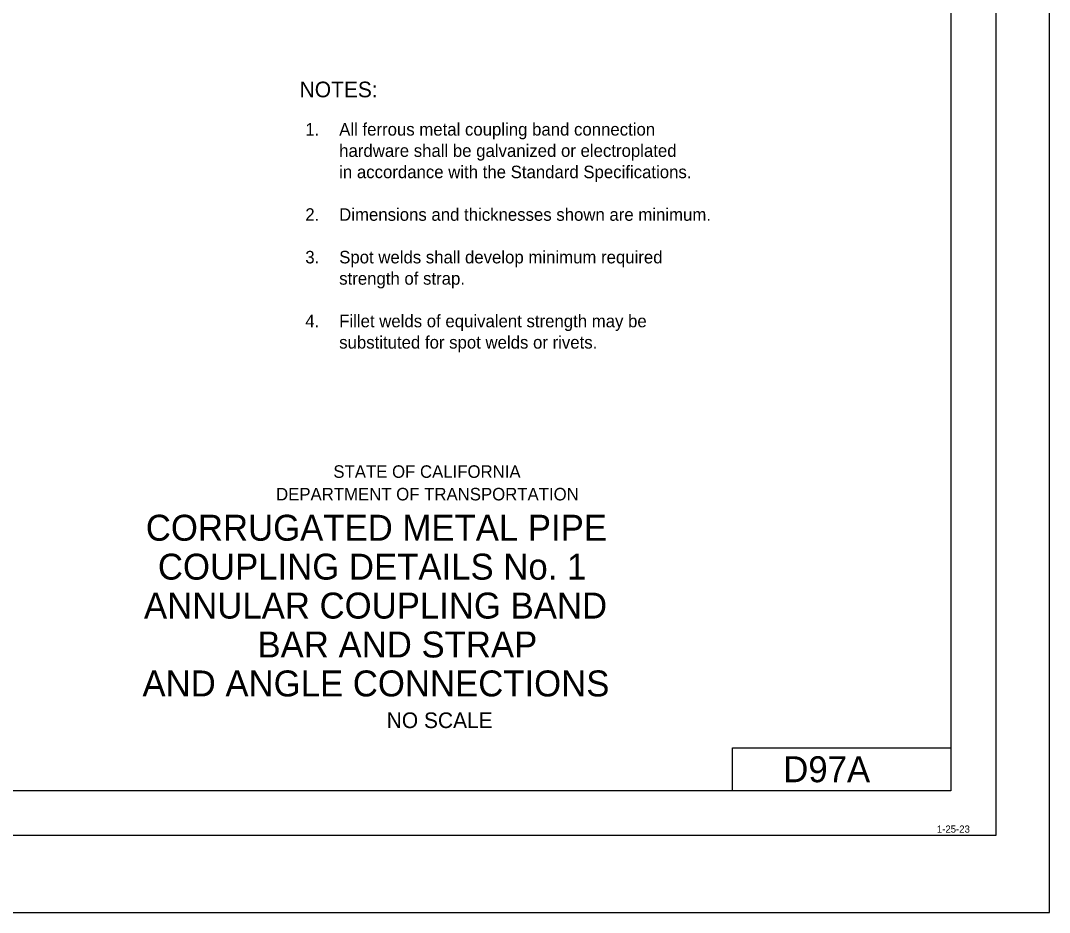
# Model space of a CAD drawing. Extents: x -894 to 866, y -472 to 714.
# Drawn here: x 292 to 866, y -472 to 26 of the extents above; entities that cross this region are included whole.
import ezdxf

# ---------------------------------------------------------------- set-up
doc = ezdxf.new("R2010")
doc.units = 0
for name, color, linetype in [('57 Undefined', 7, 'Continuous'), ('border_INSIDE-BORDER-anno', 7, 'Continuous'), ('border_PLOTTING-ELEMENTS', 7, 'Continuous'), ('border_rw_22x34_Cut_Lines', 7, 'Continuous'), ('border_SHEET', 7, 'Continuous'), ('border_WITHIN-BORDER-anno', 7, 'Continuous')]:
    doc.layers.add(name, color=color, linetype=linetype)

msp = doc.modelspace()

# ---------------------------------------------------------------- linework, layer by layer
at = {"layer": 'border_PLOTTING-ELEMENTS'}
for points in [[(-894.04, -472.44), (865.96, -472.44), (865.96, 713.56), (-894.04, 713.56)], [(-864.04, 670.56), (835.96, 670.56), (835.96, -429.44), (-864.04, -429.44)]]:
    msp.add_lwpolyline(points, close=True, dxfattribs=at)
at = {"layer": 'border_rw_22x34_Cut_Lines'}
msp.add_lwpolyline([(-864.04, 670.56), (835.96, 670.56), (835.96, -429.44), (-864.04, -429.44)], close=True, dxfattribs=at)
at = {"layer": 'border_SHEET'}
for p, q in [((810.96, 645.56), (810.96, -404.44)), ((688.93, -404.44), (688.93, -380.44)), ((688.93, -380.44), (810.93, -380.44)), ((810.96, -404.44), (-814.04, -404.44))]:
    msp.add_line(p, q, dxfattribs=at)

# ---------------------------------------------------------------- texts
at = {"layer": '57 Undefined'}
for s, height, p in [('NOTES:', 8.75, (447.33, -17.01)), ('1.', 7, (450.49, -38.41)), ('All ferrous metal coupling band connection', 7, (469.41, -38.41)), ('hardware shall be galvanized or electroplated', 7, (469.41, -50.31)), ('in accordance with the Standard Specifications.', 7, (469.41, -62.21)), ('2.', 7, (450.49, -86.01)), ('Dimensions and thicknesses shown are minimum.', 7, (469.41, -86.01)), ('3.', 7, (450.49, -109.81)), ('Spot welds shall develop minimum required', 7, (469.41, -109.81)), ('strength of strap.', 7, (469.41, -121.71)), ('4.', 7, (450.49, -145.51)), ('Fillet welds of equivalent strength may be', 7, (469.41, -145.51)), ('substituted for spot welds or rivets.', 7, (469.41, -157.41))]:
    msp.add_text(s, height=height, dxfattribs=at).set_placement(p)
at = {"layer": 'border_INSIDE-BORDER-anno'}
for s, height, p in [('STATE OF CALIFORNIA', 7, (466.16, -229.62)), ('DEPARTMENT OF TRANSPORTATION', 7, (434.16, -242.23)), ('CORRUGATED METAL PIPE', 14.5, (361.44, -264.75)), ('COUPLING DETAILS No. 1', 14.5, (368.18, -286.5)), ('ANNULAR COUPLING BAND', 14.5, (360.41, -308.25)), ('BAR AND STRAP', 14.5, (423.78, -330)), ('AND ANGLE CONNECTIONS', 14.5, (359.56, -351.75)), ('NO SCALE', 8.75, (495.94, -369.44))]:
    msp.add_text(s, height=height, dxfattribs=at).set_placement(p)
at = {"layer": 'border_WITHIN-BORDER-anno'}
for s, height, p in [('D97A', 14.5, (717.36, -399.69)), ('1-25-23', 4, (803.11, -427.86))]:
    msp.add_text(s, height=height, dxfattribs=at).set_placement(p)

doc.saveas('drawing.dxf')
